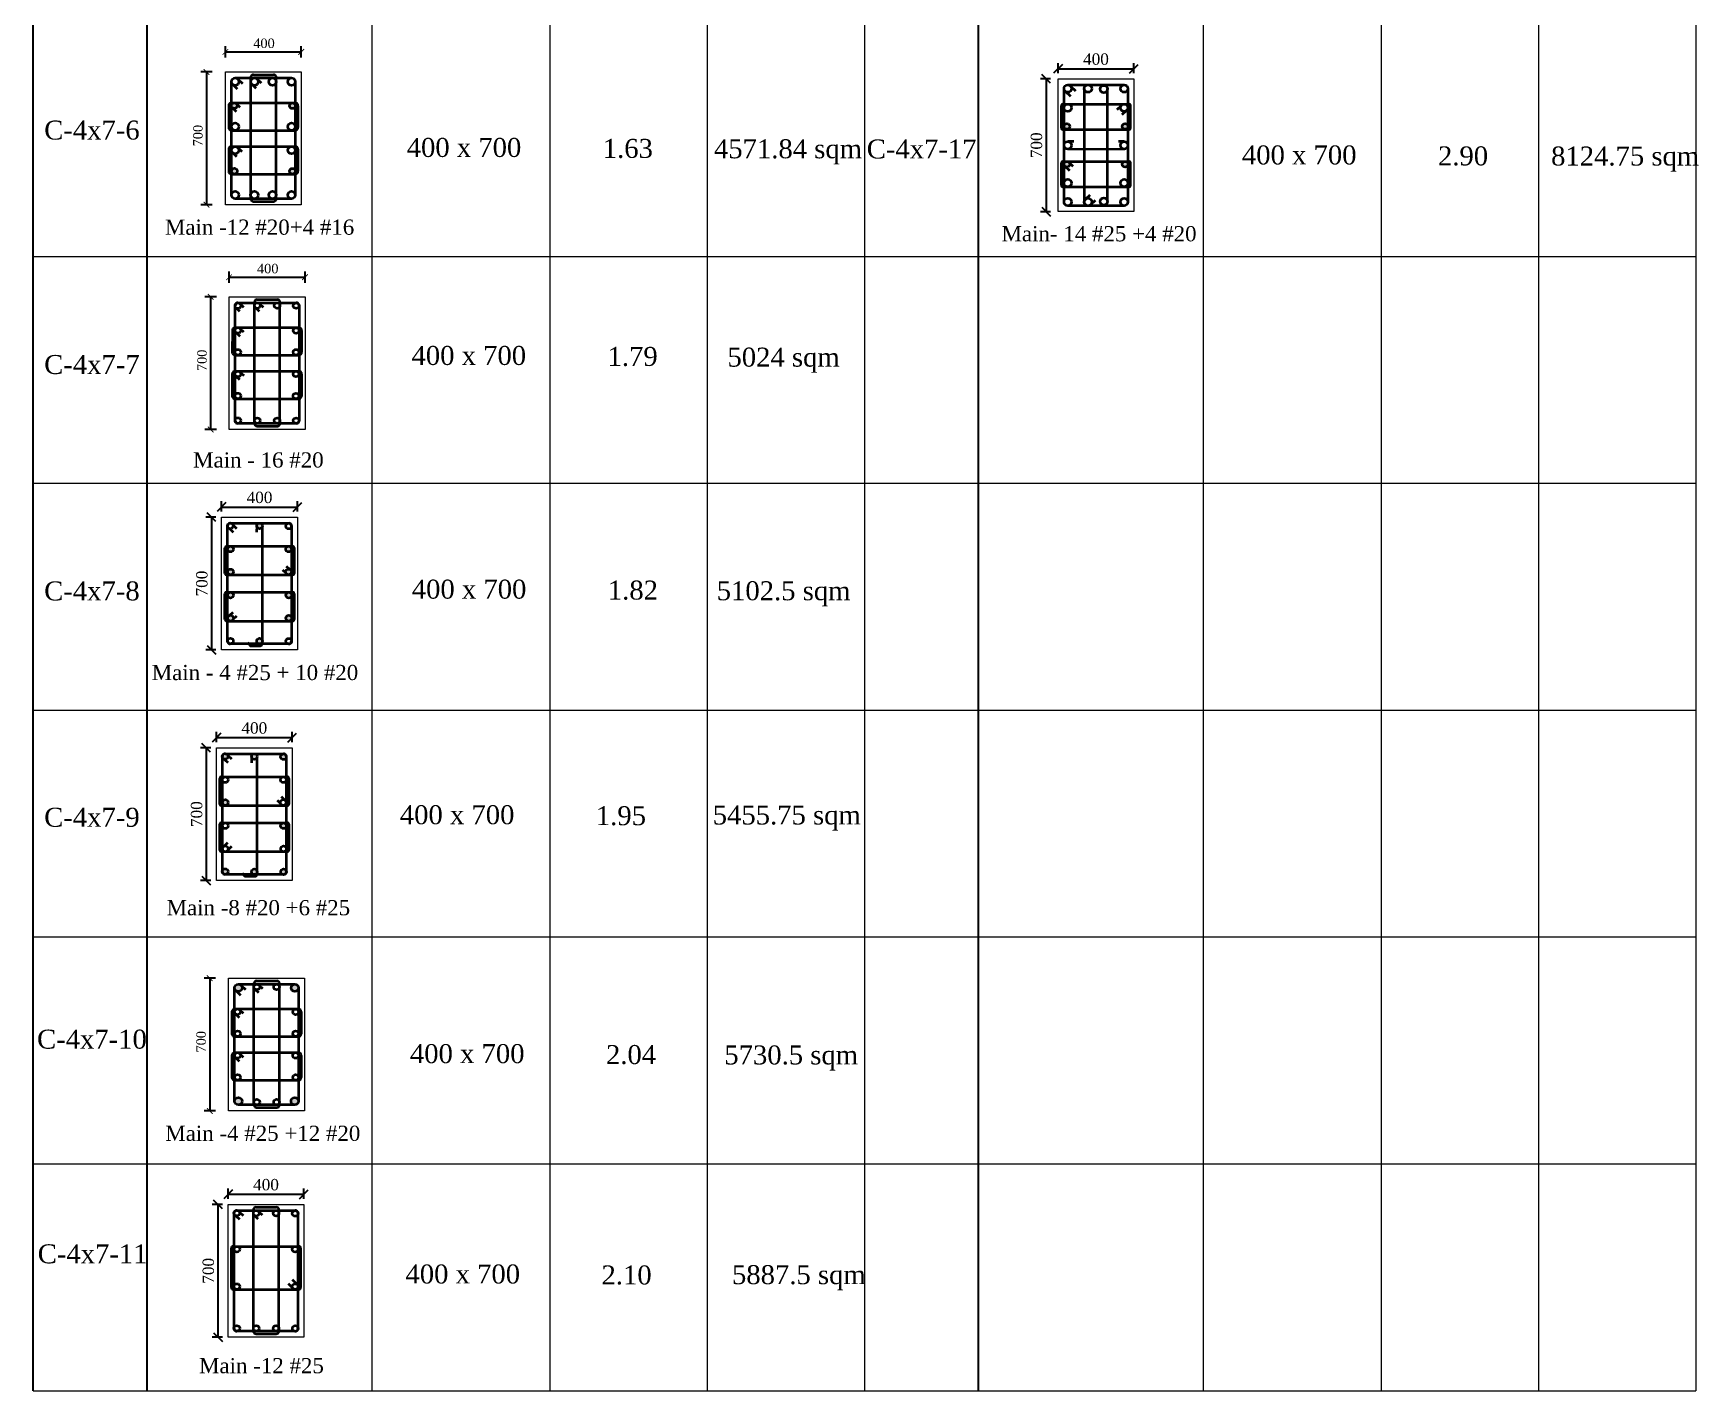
# Model space of a CAD drawing. Header units: millimetres. Extents: x -111267 to 10003021, y -40114 to 2142304.
# Drawn here: x 4396714 to 4440611, y 1999011 to 2034791 of the extents above; entities that cross this region are included whole.
import ezdxf

# ---------------------------------------------------------------- set-up
doc = ezdxf.new("R2010")
doc.units = ezdxf.units.MM
doc.header["$PDMODE"] = 2
doc.linetypes.add('DASHED2', pattern=[0.375, 0.25, -0.125])
doc.layers.add('5a.Hatch-TR-0', color=8, linetype='Continuous')
doc.layers.add('9.Title', color=7, linetype='Continuous')
for name, color, linetype, lineweight in [('object line', 23, 'Continuous', 13), ('reinmt', 241, 'Continuous', 40), ('S-Beam', 4, 'DASHED2', 15), ('S-Dim', 8, 'Continuous', 5)]:
    doc.layers.add(name, color=color, linetype=linetype, lineweight=lineweight)
doc.styles.add('DRIQsmall', font='times.ttf', dxfattribs={"height": 0.2})
doc.styles.add('Section_Scale_250', font='times.ttf', dxfattribs={"height": 250})
doc.styles.add('Times new roman', font='times.ttf', dxfattribs={"height": 300})
doc.dimstyles.new('Scale 20', dxfattribs={"dimscale": 0, "dimtxt": 250, "dimasz": 230, "dimexe": 150, "dimexo": 150, "dimgap": 100, "dimtad": 1, "dimtoh": 1, "dimdec": 0, "dimlfac": 0.2, "dimzin": 0, "dimdsep": 46, "dimtxsty": 'Times new roman', "dimblk": 'OBLIQUE', "dimcen": 0.09, "dimclrd": 256, "dimclrt": 3, "dimadec": 0, "dimazin": 0, "dimtfac": 1, "dimtdec": 0, "dimtofl": 0, "dimtmove": 0, "dimatfit": 3, "dimfxl": 150, "dimfxlon": 1, "dimtolj": 1, "dimtzin": 0, "dimarcsym": 0})
doc.dimstyles.new('Section_Scale 250', dxfattribs={"dimscale": 0, "dimtxt": 250, "dimasz": 150, "dimexe": 150, "dimexo": 150, "dimgap": 100, "dimtad": 1, "dimtoh": 1, "dimdec": 0, "dimlfac": 0.25, "dimzin": 0, "dimdsep": 46, "dimtxsty": 'Section_Scale_250', "dimblk": 'ARCHTICK', "dimcen": 0.09, "dimclrd": 256, "dimclrt": 3, "dimadec": 0, "dimazin": 0, "dimtfac": 1, "dimtdec": 0, "dimtofl": 0, "dimtmove": 0, "dimatfit": 3, "dimfxl": 150, "dimfxlon": 1, "dimtolj": 1, "dimtzin": 0, "dimarcsym": 0})

# ---------------------------------------------------------------- blocks, each defined once
blk = doc.blocks.new('_ArchTick')
at = {"color": 0, "linetype": 'ByBlock', "const_width": 0.15}
blk.add_lwpolyline([(-0.5, -0.5), (0.5, 0.5)], dxfattribs=at)
blk = doc.blocks.new('*D1035')
at = {"layer": 'Defpoints', "color": 0, "ltscale": 6, "transparency": 16777216}
for p in [(4402149, 2027847), (4401389, 2024347), (4402149, 2024347)]:
    blk.add_point(p, dxfattribs=at)
at = {"layer": 'S-Dim', "color": 0, "lineweight": -2, "ltscale": 6, "transparency": 16777216}
for p, q in [((4401539, 2027847), (4401239, 2027847)), ((4401539, 2024347), (4401239, 2024347))]:
    blk.add_line(p, q, dxfattribs=at)
at = {"layer": 'S-Dim', "lineweight": -2, "ltscale": 6, "transparency": 16777216}
blk.add_line((4401389, 2027847), (4401389, 2024347), dxfattribs=at)
at = {"layer": 'S-Dim', "lineweight": -2, "ltscale": 6, "transparency": 16777216, "xscale": 150, "yscale": 150, "zscale": 150}
for p, rotation in [((4401389, 2027847), 90), ((4401389, 2024347), 270)]:
    blk.add_blockref('_ArchTick', p, dxfattribs=dict(at, rotation=rotation))
at = {"layer": 'S-Dim', "color": 3, "ltscale": 6, "transparency": 16777216, "insert": (4401161, 2026170), "char_height": 250, "attachment_point": 5, "rotation": 90, "style": 'Section_Scale_250'}
blk.add_mtext('\\A1;700', dxfattribs=at)
blk = doc.blocks.new('*D1036')
at = {"layer": 'Defpoints', "color": 0, "ltscale": 6, "transparency": 16777216}
for p in [(4403876, 2028361), (4401876, 2027606), (4403876, 2027606)]:
    blk.add_point(p, dxfattribs=at)
at = {"layer": 'S-Dim', "color": 0, "lineweight": -2, "ltscale": 6, "transparency": 16777216}
for p, q in [((4401876, 2028211), (4401876, 2028511)), ((4403876, 2028211), (4403876, 2028511))]:
    blk.add_line(p, q, dxfattribs=at)
at = {"layer": 'S-Dim', "lineweight": -2, "ltscale": 6, "transparency": 16777216}
blk.add_line((4401876, 2028361), (4403876, 2028361), dxfattribs=at)
at = {"layer": 'S-Dim', "lineweight": -2, "ltscale": 6, "transparency": 16777216, "xscale": 150, "yscale": 150, "zscale": 150, "rotation": 180}
blk.add_blockref('_ArchTick', (4401876, 2028361), dxfattribs=at)
at = {"layer": 'S-Dim', "lineweight": -2, "ltscale": 6, "transparency": 16777216, "xscale": 150, "yscale": 150, "zscale": 150}
blk.add_blockref('_ArchTick', (4403876, 2028361), dxfattribs=at)
at = {"layer": 'S-Dim', "color": 3, "ltscale": 6, "transparency": 16777216, "insert": (4402893, 2028588), "char_height": 250, "attachment_point": 5, "style": 'Section_Scale_250'}
blk.add_mtext('\\A1;{\\fTimes New Roman Baltic|b0|i0|c0|p18;400}', dxfattribs=at)
blk = doc.blocks.new('_Oblique')
at = {"color": 0, "linetype": 'ByBlock', "lineweight": -2}
blk.add_line((-0.5, -0.5), (0.5, 0.5), dxfattribs=at)
blk = doc.blocks.new('*D1033')
at = {"layer": 'Defpoints', "color": 0, "ltscale": 6, "transparency": 16777216}
for p in [(4401677, 2022037), (4401411, 2018537), (4401677, 2018537)]:
    blk.add_point(p, dxfattribs=at)
at = {"layer": 'S-Dim', "color": 0, "lineweight": -2, "ltscale": 6, "transparency": 16777216}
for p, q in [((4401527, 2022037), (4401261, 2022037)), ((4401527, 2018537), (4401261, 2018537))]:
    blk.add_line(p, q, dxfattribs=at)
at = {"layer": 'S-Dim', "lineweight": -2, "ltscale": 6, "transparency": 16777216}
blk.add_line((4401411, 2022037), (4401411, 2018537), dxfattribs=at)
at = {"layer": 'S-Dim', "lineweight": -2, "ltscale": 6, "transparency": 16777216, "xscale": 230, "yscale": 230, "zscale": 230}
for p, rotation in [((4401411, 2022037), 90), ((4401411, 2018537), 270)]:
    blk.add_blockref('_Oblique', p, dxfattribs=dict(at, rotation=rotation))
at = {"layer": 'S-Dim', "color": 3, "ltscale": 6, "transparency": 16777216, "insert": (4401158, 2020287), "char_height": 300, "attachment_point": 5, "rotation": 90, "style": 'Times new roman'}
blk.add_mtext('\\A1;700', dxfattribs=at)
blk = doc.blocks.new('*D1034')
at = {"layer": 'Defpoints', "color": 0, "ltscale": 6, "transparency": 16777216}
for p in [(4401677, 2022037), (4403677, 2022304), (4403677, 2022037)]:
    blk.add_point(p, dxfattribs=at)
at = {"layer": 'S-Dim', "color": 0, "lineweight": -2, "ltscale": 6, "transparency": 16777216}
for p, q in [((4401677, 2022187), (4401677, 2022454)), ((4403677, 2022187), (4403677, 2022454))]:
    blk.add_line(p, q, dxfattribs=at)
at = {"layer": 'S-Dim', "lineweight": -2, "ltscale": 6, "transparency": 16777216}
blk.add_line((4401677, 2022304), (4403677, 2022304), dxfattribs=at)
at = {"layer": 'S-Dim', "lineweight": -2, "ltscale": 6, "transparency": 16777216, "xscale": 230, "yscale": 230, "zscale": 230, "rotation": 180}
blk.add_blockref('_Oblique', (4401677, 2022304), dxfattribs=at)
at = {"layer": 'S-Dim', "lineweight": -2, "ltscale": 6, "transparency": 16777216, "xscale": 230, "yscale": 230, "zscale": 230}
blk.add_blockref('_Oblique', (4403677, 2022304), dxfattribs=at)
at = {"layer": 'S-Dim', "color": 3, "ltscale": 6, "transparency": 16777216, "insert": (4402677, 2022556), "char_height": 300, "attachment_point": 5, "style": 'Times new roman'}
blk.add_mtext('\\A1;400', dxfattribs=at)
blk = doc.blocks.new('*D1045')
at = {"layer": 'Defpoints', "color": 0, "ltscale": 6, "transparency": 16777216}
for p in [(4402051, 2033771), (4401280, 2030271), (4402051, 2030271)]:
    blk.add_point(p, dxfattribs=at)
at = {"layer": 'S-Dim', "color": 0, "lineweight": -2, "ltscale": 6, "transparency": 16777216}
for p, q in [((4401430, 2033771), (4401130, 2033771)), ((4401430, 2030271), (4401130, 2030271))]:
    blk.add_line(p, q, dxfattribs=at)
at = {"layer": 'S-Dim', "lineweight": -2, "ltscale": 6, "transparency": 16777216}
blk.add_line((4401280, 2033771), (4401280, 2030271), dxfattribs=at)
at = {"layer": 'S-Dim', "lineweight": -2, "ltscale": 6, "transparency": 16777216, "xscale": 150, "yscale": 150, "zscale": 150}
for p, rotation in [((4401280, 2033771), 90), ((4401280, 2030271), 270)]:
    blk.add_blockref('_ArchTick', p, dxfattribs=dict(at, rotation=rotation))
at = {"layer": 'S-Dim', "color": 3, "ltscale": 6, "transparency": 16777216, "insert": (4401053, 2032094), "char_height": 250, "attachment_point": 5, "rotation": 90, "style": 'Section_Scale_250'}
blk.add_mtext('\\A1;700', dxfattribs=at)
blk = doc.blocks.new('*D1046')
at = {"layer": 'Defpoints', "color": 0, "ltscale": 6, "transparency": 16777216}
for p in [(4403778, 2034299), (4401778, 2033552), (4403778, 2033552)]:
    blk.add_point(p, dxfattribs=at)
at = {"layer": 'S-Dim', "color": 0, "lineweight": -2, "ltscale": 6, "transparency": 16777216}
for p, q in [((4401778, 2034149), (4401778, 2034449)), ((4403778, 2034149), (4403778, 2034449))]:
    blk.add_line(p, q, dxfattribs=at)
at = {"layer": 'S-Dim', "lineweight": -2, "ltscale": 6, "transparency": 16777216}
blk.add_line((4401778, 2034299), (4403778, 2034299), dxfattribs=at)
at = {"layer": 'S-Dim', "lineweight": -2, "ltscale": 6, "transparency": 16777216, "xscale": 150, "yscale": 150, "zscale": 150, "rotation": 180}
blk.add_blockref('_ArchTick', (4401778, 2034299), dxfattribs=at)
at = {"layer": 'S-Dim', "lineweight": -2, "ltscale": 6, "transparency": 16777216, "xscale": 150, "yscale": 150, "zscale": 150}
blk.add_blockref('_ArchTick', (4403778, 2034299), dxfattribs=at)
at = {"layer": 'S-Dim', "color": 3, "ltscale": 6, "transparency": 16777216, "insert": (4402795, 2034526), "char_height": 250, "attachment_point": 5, "style": 'Section_Scale_250'}
blk.add_mtext('\\A1;{\\fTimes New Roman Baltic|b0|i0|c0|p18;400}', dxfattribs=at)
blk = doc.blocks.new('*D1049')
at = {"layer": 'Defpoints', "color": 0, "ltscale": 6, "transparency": 16777216}
for p in [(4401540, 2015959), (4401273, 2012459), (4401540, 2012459)]:
    blk.add_point(p, dxfattribs=at)
at = {"layer": 'S-Dim', "color": 0, "lineweight": -2, "ltscale": 6, "transparency": 16777216}
for p, q in [((4401390, 2015959), (4401123, 2015959)), ((4401390, 2012459), (4401123, 2012459))]:
    blk.add_line(p, q, dxfattribs=at)
at = {"layer": 'S-Dim', "lineweight": -2, "ltscale": 6, "transparency": 16777216}
blk.add_line((4401273, 2015959), (4401273, 2012459), dxfattribs=at)
at = {"layer": 'S-Dim', "lineweight": -2, "ltscale": 6, "transparency": 16777216, "xscale": 230, "yscale": 230, "zscale": 230}
for p, rotation in [((4401273, 2015959), 90), ((4401273, 2012459), 270)]:
    blk.add_blockref('_Oblique', p, dxfattribs=dict(at, rotation=rotation))
at = {"layer": 'S-Dim', "color": 3, "ltscale": 6, "transparency": 16777216, "insert": (4401020, 2014209), "char_height": 300, "attachment_point": 5, "rotation": 90, "style": 'Times new roman'}
blk.add_mtext('\\A1;700', dxfattribs=at)
blk = doc.blocks.new('*D1050')
at = {"layer": 'Defpoints', "color": 0, "ltscale": 6, "transparency": 16777216}
for p in [(4403540, 2016225), (4401540, 2015959), (4403540, 2015959)]:
    blk.add_point(p, dxfattribs=at)
at = {"layer": 'S-Dim', "color": 0, "lineweight": -2, "ltscale": 6, "transparency": 16777216}
for p, q in [((4401540, 2016109), (4401540, 2016375)), ((4403540, 2016109), (4403540, 2016375))]:
    blk.add_line(p, q, dxfattribs=at)
at = {"layer": 'S-Dim', "lineweight": -2, "ltscale": 6, "transparency": 16777216}
blk.add_line((4401540, 2016225), (4403540, 2016225), dxfattribs=at)
at = {"layer": 'S-Dim', "lineweight": -2, "ltscale": 6, "transparency": 16777216, "xscale": 230, "yscale": 230, "zscale": 230, "rotation": 180}
blk.add_blockref('_Oblique', (4401540, 2016225), dxfattribs=at)
at = {"layer": 'S-Dim', "lineweight": -2, "ltscale": 6, "transparency": 16777216, "xscale": 230, "yscale": 230, "zscale": 230}
blk.add_blockref('_Oblique', (4403540, 2016225), dxfattribs=at)
at = {"layer": 'S-Dim', "color": 3, "ltscale": 6, "transparency": 16777216, "insert": (4402540, 2016478), "char_height": 300, "attachment_point": 5, "style": 'Times new roman'}
blk.add_mtext('\\A1;400', dxfattribs=at)
blk = doc.blocks.new('*D1051')
at = {"layer": 'Defpoints', "color": 0, "ltscale": 6, "transparency": 16777216}
for p in [(4402136, 2009885), (4401365, 2006385), (4402136, 2006385)]:
    blk.add_point(p, dxfattribs=at)
at = {"layer": 'S-Dim', "color": 0, "lineweight": -2, "ltscale": 6, "transparency": 16777216}
for p, q in [((4401515, 2009885), (4401215, 2009885)), ((4401515, 2006385), (4401215, 2006385))]:
    blk.add_line(p, q, dxfattribs=at)
at = {"layer": 'S-Dim', "lineweight": -2, "ltscale": 6, "transparency": 16777216}
blk.add_line((4401365, 2009885), (4401365, 2006385), dxfattribs=at)
at = {"layer": 'S-Dim', "lineweight": -2, "ltscale": 6, "transparency": 16777216, "xscale": 150, "yscale": 150, "zscale": 150}
for p, rotation in [((4401365, 2009885), 90), ((4401365, 2006385), 270)]:
    blk.add_blockref('_ArchTick', p, dxfattribs=dict(at, rotation=rotation))
at = {"layer": 'S-Dim', "color": 3, "ltscale": 6, "transparency": 16777216, "insert": (4401138, 2008208), "char_height": 250, "attachment_point": 5, "rotation": 90, "style": 'Section_Scale_250'}
blk.add_mtext('\\A1;700', dxfattribs=at)
blk = doc.blocks.new('*D1052')
at = {"layer": 'Defpoints', "color": 0, "ltscale": 6, "transparency": 16777216}
for p in [(4401848, 2003921), (4401582, 2000421), (4401848, 2000421)]:
    blk.add_point(p, dxfattribs=at)
at = {"layer": 'S-Dim', "color": 0, "lineweight": -2, "ltscale": 6, "transparency": 16777216}
for p, q in [((4401698, 2003921), (4401432, 2003921)), ((4401698, 2000421), (4401432, 2000421))]:
    blk.add_line(p, q, dxfattribs=at)
at = {"layer": 'S-Dim', "lineweight": -2, "ltscale": 6, "transparency": 16777216}
blk.add_line((4401582, 2003921), (4401582, 2000421), dxfattribs=at)
at = {"layer": 'S-Dim', "lineweight": -2, "ltscale": 6, "transparency": 16777216, "xscale": 230, "yscale": 230, "zscale": 230}
for p, rotation in [((4401582, 2003921), 90), ((4401582, 2000421), 270)]:
    blk.add_blockref('_Oblique', p, dxfattribs=dict(at, rotation=rotation))
at = {"layer": 'S-Dim', "color": 3, "ltscale": 6, "transparency": 16777216, "insert": (4401329, 2002171), "char_height": 300, "attachment_point": 5, "rotation": 90, "style": 'Times new roman'}
blk.add_mtext('\\A1;700', dxfattribs=at)
blk = doc.blocks.new('*D1053')
at = {"layer": 'Defpoints', "color": 0, "ltscale": 6, "transparency": 16777216}
for p in [(4401848, 2003921), (4403848, 2004187), (4403848, 2003921)]:
    blk.add_point(p, dxfattribs=at)
at = {"layer": 'S-Dim', "color": 0, "lineweight": -2, "ltscale": 6, "transparency": 16777216}
for p, q in [((4401848, 2004071), (4401848, 2004337)), ((4403848, 2004071), (4403848, 2004337))]:
    blk.add_line(p, q, dxfattribs=at)
at = {"layer": 'S-Dim', "lineweight": -2, "ltscale": 6, "transparency": 16777216}
blk.add_line((4401848, 2004187), (4403848, 2004187), dxfattribs=at)
at = {"layer": 'S-Dim', "lineweight": -2, "ltscale": 6, "transparency": 16777216, "xscale": 230, "yscale": 230, "zscale": 230, "rotation": 180}
blk.add_blockref('_Oblique', (4401848, 2004187), dxfattribs=at)
at = {"layer": 'S-Dim', "lineweight": -2, "ltscale": 6, "transparency": 16777216, "xscale": 230, "yscale": 230, "zscale": 230}
blk.add_blockref('_Oblique', (4403848, 2004187), dxfattribs=at)
at = {"layer": 'S-Dim', "color": 3, "ltscale": 6, "transparency": 16777216, "insert": (4402848, 2004440), "char_height": 300, "attachment_point": 5, "style": 'Times new roman'}
blk.add_mtext('\\A1;400', dxfattribs=at)
blk = doc.blocks.new('*D1060')
at = {"layer": 'Defpoints', "color": 0, "ltscale": 6, "transparency": 16777216}
for p in [(4423677, 2033589), (4423410, 2030089), (4423677, 2030089)]:
    blk.add_point(p, dxfattribs=at)
at = {"layer": 'S-Dim', "color": 0, "lineweight": -2, "ltscale": 6, "transparency": 16777216}
for p, q in [((4423527, 2033589), (4423260, 2033589)), ((4423527, 2030089), (4423260, 2030089))]:
    blk.add_line(p, q, dxfattribs=at)
at = {"layer": 'S-Dim', "lineweight": -2, "ltscale": 6, "transparency": 16777216}
blk.add_line((4423410, 2033589), (4423410, 2030089), dxfattribs=at)
at = {"layer": 'S-Dim', "lineweight": -2, "ltscale": 6, "transparency": 16777216, "xscale": 230, "yscale": 230, "zscale": 230}
for p, rotation in [((4423410, 2033589), 90), ((4423410, 2030089), 270)]:
    blk.add_blockref('_Oblique', p, dxfattribs=dict(at, rotation=rotation))
at = {"layer": 'S-Dim', "color": 3, "ltscale": 6, "transparency": 16777216, "insert": (4423157, 2031839), "char_height": 300, "attachment_point": 5, "rotation": 90, "style": 'Times new roman'}
blk.add_mtext('\\A1;700', dxfattribs=at)
blk = doc.blocks.new('*D1061')
at = {"layer": 'Defpoints', "color": 0, "ltscale": 6, "transparency": 16777216}
for p in [(4425724, 2033856), (4423724, 2033589), (4425724, 2033589)]:
    blk.add_point(p, dxfattribs=at)
at = {"layer": 'S-Dim', "color": 0, "lineweight": -2, "ltscale": 6, "transparency": 16777216}
for p, q in [((4423724, 2033739), (4423724, 2034006)), ((4425724, 2033739), (4425724, 2034006))]:
    blk.add_line(p, q, dxfattribs=at)
at = {"layer": 'S-Dim', "lineweight": -2, "ltscale": 6, "transparency": 16777216}
blk.add_line((4423724, 2033856), (4425724, 2033856), dxfattribs=at)
at = {"layer": 'S-Dim', "lineweight": -2, "ltscale": 6, "transparency": 16777216, "xscale": 230, "yscale": 230, "zscale": 230, "rotation": 180}
blk.add_blockref('_Oblique', (4423724, 2033856), dxfattribs=at)
at = {"layer": 'S-Dim', "lineweight": -2, "ltscale": 6, "transparency": 16777216, "xscale": 230, "yscale": 230, "zscale": 230}
blk.add_blockref('_Oblique', (4425724, 2033856), dxfattribs=at)
at = {"layer": 'S-Dim', "color": 3, "ltscale": 6, "transparency": 16777216, "insert": (4424724, 2034109), "char_height": 300, "attachment_point": 5, "style": 'Times new roman'}
blk.add_mtext('\\A1;400', dxfattribs=at)

msp = doc.modelspace()

# ---------------------------------------------------------------- hatches: boundary and pattern name
at = {"layer": '5a.Hatch-TR-0', "linetype": 'Continuous'}
h = msp.add_hatch(color=8, dxfattribs=at)
h.dxf.hatch_style = 1
h.paths.add_polyline_path([(4402087.5, 2032882.9, 1), (4401936.5, 2032882.9, 0.169252), (4401952.8, 2032835.9), (4401966.1, 2032822.9, 0.6213304)])
h.paths.add_polyline_path([(4403619.6, 2032876.6), (4403619.6, 2032883.2, 0.9785436), (4403468.6, 2032879.9, 0.9783812)])
h.paths.add_polyline_path([(4403619.3, 2031161.7, 0.9503906), (4403468.6, 2031154.1, 0.9502327), (4403619.3, 2031146.4)])
h.paths.add_polyline_path([(4401938.4, 2031156.7, 1), (4402089.5, 2031156.7, 1)])
at = {"layer": '5a.Hatch-TR-0', "linetype": 'Continuous', "transparency": 33554597}
h = msp.add_hatch(color=8, dxfattribs=at)
h.dxf.hatch_style = 1
h.paths.add_polyline_path([(4424033.2, 2032335.6, 1), (4423882.1, 2032335.6, 1)])
h.paths.add_polyline_path([(4425414.9, 2032335.6, 1), (4425566, 2032335.6, 1)])
h.paths.add_polyline_path([(4425566, 2031338.9, 1), (4425414.9, 2031338.9, 1)])
h.paths.add_polyline_path([(4423882.1, 2031338.9, 0.179493), (4423900.4, 2031289.7), (4423909.9, 2031280.4, 0.6319906), (4424033.2, 2031338.9, 1)])
at = {"layer": '5a.Hatch-TR-0', "linetype": 'Continuous'}
h = msp.add_hatch(color=8, dxfattribs=at)
h.dxf.hatch_style = 1
edge = h.paths.add_edge_path()
edge.add_arc((4402677.5, 2018769.9), 75.5, 0, 360)
edge = h.paths.add_edge_path()
edge.add_arc((4401913.4, 2019373.5), 75.5, 0, 360)
edge = h.paths.add_edge_path()
edge.add_arc((4403447.5, 2019373.5), 75.5, 0, 360)
edge = h.paths.add_edge_path()
edge.add_arc((4403447, 2019980.4), 75.5, 0, 360)
edge = h.paths.add_edge_path()
edge.add_arc((4401912.9, 2019980.4), 75.5, 0, 360)
edge = h.paths.add_edge_path()
edge.add_arc((4401913.4, 2020594.7), 75.5, 0, 360)
edge = h.paths.add_edge_path()
edge.add_arc((4403441, 2020594.7), 75.5, 0, 360)
edge = h.paths.add_edge_path()
edge.add_arc((4403442.6, 2021194.2), 75.5, 0, 360)
edge = h.paths.add_edge_path()
edge.add_arc((4401912.3, 2021194.2), 75.5, 0, 360)
edge = h.paths.add_edge_path()
edge.add_arc((4402677.5, 2021804.5), 75.5, 0, 360)
at = {"layer": 'S-Dim', "linetype": 'Continuous', "lineweight": 35}
h = msp.add_hatch(dxfattribs=at)
h.set_pattern_fill('ANGLE', color=256, scale=0.9)
h.set_pattern_definition([(0, (-3403.3203, -66259.451), (0, 6.2865), [4.572, -1.7145]), (90, (-3403.3203, -66259.451), (-6.2865, 4e-16), [4.572, -1.7145])])
h.paths.add_polyline_path([(4403381.9, 2012687.9, 0.7884691), (4403235, 2012687.9, 0.3195099), (4403285.8, 2012616.5), (4403310.5, 2012616.5, 0.4142136)])
h.paths.add_polyline_path([(4402615, 2012699.7, 0.9453951), (4402464.4, 2012691.2, 0.3712872), (4402528.8, 2012616.5), (4402551.2, 2012616.5, 0.3398161), (4402615, 2012682.8)])
h.paths.add_polyline_path([(4401698, 2012712.2), (4401698, 2012687.9, 0.1266815), (4401706.9, 2012653.4, 0.7552249), (4401846.7, 2012693.2, 0.8802233)])
h.paths.add_polyline_path([(4401794.1, 2015800.5), (4401769.4, 2015800.5, 0.4142136), (4401698, 2015729.1), (4401698, 2015704.4, 0.8456399), (4401844.9, 2015729.1, 0.3195099)])
h.paths.add_polyline_path([(4402615.5, 2015725.8, 0.3698179), (4402551.5, 2015800.5), (4402528.4, 2015800.5, 0.3549469), (4402464.5, 2015729.8), (4402464.5, 2015722.2, 0.9764432)])
h.paths.add_polyline_path([(4403380.1, 2015745, 0.8589039), (4403232.5, 2015722.5, 0.9004852), (4403381.9, 2015706.8), (4403381.9, 2015729.1, 0.0562301)])
h.paths.add_polyline_path([(4401700.4, 2014516.1, 1), (4401851.5, 2014516.1, 1)])
h.paths.add_polyline_path([(4403381.9, 2013923.4, 0.8644581), (4403234, 2013901.7, 0.8644581), (4403381.9, 2013880.1)])
h = msp.add_hatch(dxfattribs=at)
h.set_pattern_fill('ANGLE', color=256, scale=0.9)
h.set_pattern_definition([(0, (301455.9434, 1210613.784), (0, 6.2865), [4.572, -1.7145]), (90, (301455.9434, 1210613.784), (-6.2865, 4e-16), [4.572, -1.7145])])
h.paths.add_polyline_path([(4403704.1, 2006641.8, 1), (4403507.7, 2006641.8, 1)])
h.paths.add_polyline_path([(4402217.1, 2006642.8, 1), (4402020.7, 2006642.8, 1)])
h.paths.add_polyline_path([(4402217.1, 2009628.8, 1), (4402020.7, 2009628.8, 1)])
h.paths.add_polyline_path([(4403704.6, 2009628.8, 1), (4403508.2, 2009628.8, 1)])

# ---------------------------------------------------------------- linework, layer by layer
at = {"layer": '9.Title'}
for p, q in [((4396714.3, 1999011, -198769.9), (4396714.3, 2067045.3, -198769.9)), ((4399714.3, 1999011, -198769.9), (4399714.3, 2066045.3, -198769.9)), ((4421625.6, 1999011, -198769.9), (4421625.6, 2066045.3, -198769.9))]:
    msp.add_line(p, q, dxfattribs=at)
at = {"layer": 'object line'}
for points in [[(4401777.8, 2033771.1), (4403777.8, 2033771.1), (4403777.8, 2030271.1), (4401777.8, 2030271.1)], [(4423724, 2033589.3), (4425724, 2033589.3), (4425724, 2030089.3), (4423724, 2030089.3)], [(4401875.9, 2027846.9), (4403875.9, 2027846.9), (4403875.9, 2024346.9), (4401875.9, 2024346.9)], [(4401677.5, 2022037.2), (4403677.5, 2022037.2), (4403677.5, 2018537.2), (4401677.5, 2018537.2)], [(4401540, 2015958.5), (4403540, 2015958.5), (4403540, 2012458.5), (4401540, 2012458.5)]]:
    msp.add_lwpolyline(points, close=True, dxfattribs=at)
at = {"layer": 'object line', "elevation": 193424.3}
for points in [[(4401862.6, 2009885.1), (4403862.6, 2009885.1), (4403862.6, 2006385.1), (4401862.6, 2006385.1)], [(4401848.2, 2003920.8), (4403848.2, 2003920.8), (4403848.2, 2000420.8), (4401848.2, 2000420.8)]]:
    msp.add_lwpolyline(points, close=True, dxfattribs=at)
at = {"layer": 'reinmt', "linetype": 'Continuous', "lineweight": 35}
for p, q in [((4401935.8, 2030528.7), (4401935.8, 2033514.8)), ((4401972.9, 2033438), (4402087.5, 2033325.8)), ((4402034, 2033613), (4403521.5, 2033613)), ((4402109.2, 2033577.7), (4402224, 2033469.7)), ((4402445.4, 2030430.8), (4402445.4, 2033627.8)), ((4402479.5, 2033440.4), (4402581.9, 2033342.9)), ((4402515.4, 2033697.8), (4403048.3, 2033697.8)), ((4402615.8, 2033581.3), (4402720.8, 2033481.3)), ((4403118.3, 2030430.8), (4403118.3, 2033627.8)), ((4403619.7, 2033514.8), (4403619.2, 2030527.8)), ((4423882.1, 2030345.6), (4423882.1, 2033336.5)), ((4423980.3, 2033431.3), (4425467.8, 2033431.3)), ((4424056.9, 2033394.5), (4424185.6, 2033270.3)), ((4424417.4, 2033333.9), (4424417.4, 2030322)), ((4425030.7, 2030358.1), (4425030.7, 2033320.5)), ((4425566, 2033333), (4425566, 2030345.6)), ((4401865, 2032882.9), (4401865, 2032307.5)), ((4401940.6, 2032958.4), (4403615, 2032958.4)), ((4402071.5, 2032929.3), (4402160.7, 2032845.6)), ((4403690.5, 2032882.9), (4403690.5, 2032307.5)), ((4423809.8, 2032886.3), (4423809.7, 2032296.6)), ((4423849.7, 2032926.3), (4425595.2, 2032926.3)), ((4423908, 2033266.6), (4424051.1, 2033129.4)), ((4425284.2, 2032785.3), (4425394, 2032890.9)), ((4425635.2, 2032296.6), (4425635.2, 2032886.3)), ((4401952.8, 2032835.9), (4402059.8, 2032730.8)), ((4425417.8, 2032647.3), (4425531.5, 2032753.4)), ((4401940.6, 2032231.9), (4403615, 2032231.9)), ((4423849.7, 2032256.6), (4425595.2, 2032256.6)), ((4401864.7, 2031734.3), (4401864.7, 2031154.1)), ((4401940.2, 2031809.8), (4403614.6, 2031809.8)), ((4401970, 2031637.2), (4402072.4, 2031539.7)), ((4402106.3, 2031778.1), (4402211.3, 2031678.1)), ((4403690.2, 2031734.3), (4403690.2, 2031154.1)), ((4424140.2, 2031937.8), (4423980.3, 2031937.9)), ((4423980.3, 2031741.3), (4425467.8, 2031741.1)), ((4425464.9, 2031937.9), (4425313.7, 2031937.9)), ((4423809.7, 2031375.3), (4423809.4, 2030785.3)), ((4423849.7, 2031415.3), (4425595.2, 2031415.3)), ((4424031.6, 2031161.9), (4423900.4, 2031289.7)), ((4424122.6, 2031282.9), (4424014.9, 2031388.2)), ((4425634.9, 2030785.3), (4425635.2, 2031375.3)), ((4401940.2, 2031078.5), (4403614.6, 2031078.5)), ((4423849.4, 2030745.3), (4425594.9, 2030745.3)), ((4403521, 2030429.6), (4402034, 2030430.5)), ((4402515.4, 2030360.8), (4403048.3, 2030360.8)), ((4425467.6, 2030247.4), (4423982.7, 2030247.3)), ((4424449, 2030416.9), (4424574.7, 2030532.7)), ((4424581.7, 2030272), (4424710.4, 2030396.3)), ((4402034, 2024576.3), (4402034, 2027617.5)), ((4402105.4, 2027688.8), (4403646.5, 2027688.8)), ((4402166.1, 2027657.9), (4402254.4, 2027574.9)), ((4402543.5, 2024506.7), (4402543.5, 2027703.6)), ((4402613.5, 2027773.6), (4403146.5, 2027773.6)), ((4402683, 2027655.1), (4402771.3, 2027572)), ((4403216.5, 2024506.7), (4403216.5, 2027703.6)), ((4403717.9, 2027617.5), (4403717.9, 2024576.3)), ((4402061.3, 2027550.5), (4402149.5, 2027464.2)), ((4402575.4, 2027551.6), (4402663.6, 2027465.4)), ((4401961.1, 2026958.7), (4401959.8, 2026383.3)), ((4402036.6, 2027034.2), (4403711, 2027034.2)), ((4402048.9, 2026911.7), (4402155.9, 2026806.6)), ((4402167.6, 2027005.2), (4402256.7, 2026921.4)), ((4403786.6, 2026958.7), (4403785.2, 2026383.3)), ((4402035.3, 2026307.7), (4403709.7, 2026307.7)), ((4402035.3, 2025885.6), (4403709.7, 2025885.6)), ((4402151.6, 2025871.5), (4402259.6, 2025768.6)), ((4401959.7, 2025810.1), (4401958.1, 2025229.9)), ((4402064.1, 2025748.3), (4402153.1, 2025661.3)), ((4403785.2, 2025810.1), (4403783.6, 2025229.9)), ((4402033.6, 2025154.3), (4403708, 2025154.3)), ((4403646.5, 2024504.9), (4402105.4, 2024504.9)), ((4402613.5, 2024436.7), (4403146.5, 2024436.7)), ((4401906.9, 2021879.1), (4403448, 2021879.1)), ((4401835.5, 2018766.5), (4401835.5, 2021807.7)), ((4401894.1, 2021731.4), (4401982.2, 2021645.1)), ((4401985.4, 2021824.6), (4402073.7, 2021741.6)), ((4402602, 2021808.4), (4402601.6, 2021637.1)), ((4403519.4, 2021807.7), (4403519.4, 2018766.5)), ((4401764.7, 2020553.3), (4401764.7, 2021229.5)), ((4401804.7, 2021269.5), (4403550.2, 2021269.5)), ((4403590.2, 2021229.5), (4403590.2, 2020553.3)), ((4403282.9, 2020651.3), (4403371, 2020565)), ((4403382.6, 2020747.9), (4403471, 2020664.9)), ((4401804.7, 2020513.3), (4403550.2, 2020513.3)), ((4401764.7, 2019338.1), (4401764.7, 2020019)), ((4401804.7, 2020059), (4403550.2, 2020059)), ((4403590.2, 2020019), (4403590.2, 2019338.1)), ((4401804.7, 2019298.1), (4403550.2, 2019298.1)), ((4401973.6, 2019527), (4401885.2, 2019444.1)), ((4402073.2, 2019430.3), (4401985, 2019344.1)), ((4403448, 2018695.2), (4401906.9, 2018695.2)), ((4401698, 2012687.9), (4401698, 2015729.1)), ((4401769.4, 2015800.5), (4403310.5, 2015800.5)), ((4401847.9, 2015746), (4401936.2, 2015663)), ((4402464.5, 2015729.8), (4402464.1, 2015558.5)), ((4403381.9, 2015729.1), (4403381.9, 2012687.9)), ((4401756.6, 2015652.8), (4401844.7, 2015566.5)), ((4401627.2, 2014474.7), (4401627.2, 2015150.9)), ((4401667.2, 2015190.9), (4403412.7, 2015190.9)), ((4403452.7, 2015150.9), (4403452.7, 2014474.7)), ((4401667.2, 2014434.7), (4403412.7, 2014434.7)), ((4403145.4, 2014572.6), (4403233.5, 2014486.4)), ((4403245.1, 2014669.3), (4403333.5, 2014586.2)), ((4401667.2, 2013980.4), (4403412.7, 2013980.4)), ((4401627.2, 2013259.5), (4401627.2, 2013940.4)), ((4403452.7, 2013940.4), (4403452.7, 2013259.5)), ((4401667.2, 2013219.5), (4403412.7, 2013219.5)), ((4401836.1, 2013448.4), (4401747.7, 2013365.4)), ((4401935.7, 2013351.7), (4401847.5, 2013265.5)), ((4403310.5, 2012616.5), (4401769.4, 2012616.5)), ((4402020.7, 2006642.8, 193424.3), (4402020.7, 2009628.8, 193424.3)), ((4402118.9, 2009727, 193424.3), (4403606.4, 2009727, 193424.3)), ((4402194, 2009691.7, 193424.3), (4402308.8, 2009583.7, 193424.3)), ((4402530.2, 2006544.8, 193424.3), (4402530.2, 2009741.8, 193424.3)), ((4402562.1, 2009589.8, 193424.3), (4402650.3, 2009503.6, 193424.3)), ((4402600.2, 2009811.8, 193424.3), (4403133.1, 2009811.8, 193424.3)), ((4402669.7, 2009693.3, 193424.3), (4402758, 2009610.2, 193424.3)), ((4403203.1, 2006544.8, 193424.3), (4403203.1, 2009741.8, 193424.3)), ((4403704.6, 2009628.8, 193424.3), (4403704.1, 2006641.8, 193424.3)), ((4402057.8, 2009552, 193424.3), (4402172.3, 2009439.8, 193424.3)), ((4401949.9, 2008996.9, 193424.3), (4401949.9, 2008421.5, 193424.3)), ((4402025.4, 2009072.4, 193424.3), (4403699.8, 2009072.4, 193424.3)), ((4402037.7, 2008949.9, 193424.3), (4402144.7, 2008844.8, 193424.3)), ((4402156.4, 2009043.4, 193424.3), (4402245.5, 2008959.6, 193424.3)), ((4403775.3, 2008996.9, 193424.3), (4403775.3, 2008421.5, 193424.3)), ((4402025.4, 2008345.9, 193424.3), (4403699.8, 2008345.9, 193424.3)), ((4401949.5, 2007848.3, 193424.3), (4401949.5, 2007268.1, 193424.3)), ((4402025.1, 2007923.8, 193424.3), (4403699.5, 2007923.8, 193424.3)), ((4402141.4, 2007909.7, 193424.3), (4402249.4, 2007806.8, 193424.3)), ((4403775, 2007848.3, 193424.3), (4403775, 2007268.1, 193424.3)), ((4402054, 2007786.5, 193424.3), (4402142.9, 2007699.5, 193424.3)), ((4402025.1, 2007192.5, 193424.3), (4403699.5, 2007192.5, 193424.3)), ((4403605.9, 2006543.6, 193424.3), (4402118.9, 2006544.6, 193424.3)), ((4402600.2, 2006474.8, 193424.3), (4403133.1, 2006474.8, 193424.3)), ((4402006.3, 2000650.1, 193424.3), (4402006.3, 2003691.3, 193424.3)), ((4402064.9, 2003615, 193424.3), (4402153, 2003528.7, 193424.3)), ((4402077.6, 2003762.7, 193424.3), (4403618.8, 2003762.7, 193424.3)), ((4402156.1, 2003708.2, 193424.3), (4402244.4, 2003625.2, 193424.3)), ((4402515.8, 2000580.5, 193424.3), (4402515.8, 2003777.5, 193424.3)), ((4402547.7, 2003625.5, 193424.3), (4402635.9, 2003539.3, 193424.3)), ((4402585.8, 2003847.5, 193424.3), (4403118.7, 2003847.5, 193424.3)), ((4402655.3, 2003728.9, 193424.3), (4402743.6, 2003645.9, 193424.3)), ((4403188.7, 2000580.5, 193424.3), (4403188.7, 2003777.5, 193424.3)), ((4403690.2, 2003691.3, 193424.3), (4403690.2, 2000650.1, 193424.3)), ((4401935.5, 2001730.3, 193424.3), (4401935.5, 2002764.1, 193424.3)), ((4401985.5, 2002814.1, 193424.3), (4403711, 2002814.1, 193424.3)), ((4403761, 2002764.1, 193424.3), (4403761, 2001730.3, 193424.3)), ((4403430.3, 2001832.2, 193424.3), (4403554.9, 2001710.2, 193424.3)), ((4403534.2, 2001942.4, 193424.3), (4403659.7, 2001816.7, 193424.3)), ((4401985.5, 2001680.3, 193424.3), (4403711, 2001680.3, 193424.3)), ((4403618.8, 2000578.8, 193424.3), (4402077.6, 2000578.8, 193424.3)), ((4402585.8, 2000510.5, 193424.3), (4403118.7, 2000510.5, 193424.3))]:
    msp.add_line(p, q, dxfattribs=at)
for points in [[(4402356.2, 2018729.9), (4402430, 2018648.4), (4402692.5, 2018648.4, 0.4142858), (4402752.5, 2018708.4), (4402751.8, 2021791)], [(4402218.7, 2012651.3), (4402292.5, 2012569.7), (4402555, 2012569.7, 0.4142858), (4402615, 2012629.7), (4402614.3, 2015712.3)]]:
    msp.add_lwpolyline(points, format="xyb", dxfattribs=at)
for centre, radius in [((4402034, 2033514.8), 98.2), ((4402543.6, 2033514.8), 98.2), ((4403020.1, 2033514.8), 98.2), ((4403521.5, 2033514.8), 98.2), ((4423980.3, 2033333.1), 98.2), ((4424515.6, 2033333.9), 98.2), ((4424932.5, 2033320.5), 98.2), ((4425467.8, 2033333.1), 98.2), ((4402012, 2032882.9), 75.5), ((4403544.1, 2032879.9), 75.5), ((4423980.3, 2032828.1), 98.2), ((4425467.8, 2032828.1), 98.2), ((4402034, 2032330.1), 98.2), ((4403521.3, 2032329.8), 98.2), ((4423957.6, 2032335.6), 75.5), ((4425490.4, 2032335.6), 75.5), ((4402034, 2031711.6), 98.2), ((4403521.3, 2031711.4), 98.2), ((4423980.3, 2031839.3), 98.2), ((4425467.8, 2031839.3), 98.2), ((4402014, 2031156.7), 75.5), ((4403544.2, 2031154.1), 75.5), ((4423957.6, 2031338.9), 75.5), ((4425490.4, 2031338.9), 75.5), ((4423980.3, 2030843.5), 98.2), ((4425467.8, 2030843.5), 98.2), ((4402034, 2030528.7), 98.2), ((4402541.6, 2030528.1), 98.2), ((4403018.2, 2030528.1), 98.2), ((4403521, 2030527.8), 98.2), ((4423980.3, 2030345.6), 98.2), ((4424515.6, 2030344.7), 98.2), ((4424932.5, 2030358.1), 98.2), ((4425467.8, 2030345.6), 98.2), ((4402108.3, 2027609.6), 75.5), ((4402619.1, 2027613.3), 75.5), ((4403140.9, 2027613.3), 75.5), ((4403642.3, 2027610.8), 75.5), ((4402108.1, 2026958.7), 75.5), ((4403640.2, 2026955.7), 75.5), ((4402107.8, 2026383.3), 75.5), ((4403638.9, 2026383.3), 75.5), ((4402107.6, 2025810.1), 75.5), ((4403638, 2025810.1), 75.5), ((4402107.3, 2025232.5), 75.5), ((4403637.6, 2025229.9), 75.5), ((4402107.1, 2024581.6), 75.5), ((4402619.1, 2024580.5), 75.5), ((4403140.9, 2024580.5), 75.5), ((4403642, 2024580.8), 75.5), ((4401906.9, 2021807.7), 75.5), ((4402677.5, 2021804.5), 75.5), ((4403445.5, 2021801.1), 75.5), ((4401912.3, 2021194.2), 75.5), ((4403442.6, 2021194.2), 75.5), ((4401913.4, 2020594.7), 75.5), ((4403441, 2020594.7), 75.5), ((4401912.9, 2019980.4), 75.5), ((4403447, 2019980.4), 75.5), ((4401913.4, 2019373.5), 75.5), ((4403447.5, 2019373.5), 75.5), ((4401908.6, 2018771.8), 75.5), ((4402677.5, 2018769.9), 75.5), ((4403448, 2018766.5), 75.5), ((4401769.4, 2015729.1), 75.5), ((4402540, 2015725.8), 75.5), ((4403308, 2015722.5), 75.5), ((4401774.8, 2015115.6), 75.5), ((4403305.1, 2015115.6), 75.5), ((4401775.9, 2014516.1), 75.5), ((4403303.5, 2014516.1), 75.5), ((4401775.4, 2013901.7), 75.5), ((4403309.5, 2013901.7), 75.5), ((4401775.9, 2013294.8), 75.5), ((4403310, 2013294.8), 75.5), ((4401771.1, 2012693.2), 75.5), ((4402540, 2012691.2), 75.5), ((4403310.5, 2012687.9), 75.5), ((4402118.9, 2009628.8, 193424.3), 98.2), ((4402605.8, 2009651.5, 193424.3), 75.5), ((4403127.6, 2009651.5, 193424.3), 75.5), ((4403606.4, 2009628.8, 193424.3), 98.2), ((4402096.8, 2008996.9, 193424.3), 75.5), ((4403629, 2008993.9, 193424.3), 75.5), ((4402097.9, 2008421.5, 193424.3), 75.5), ((4403629, 2008421.5, 193424.3), 75.5), ((4402097.4, 2007848.3, 193424.3), 75.5), ((4403627.8, 2007848.3, 193424.3), 75.5), ((4402098.8, 2007270.7, 193424.3), 75.5), ((4403629, 2007268.1, 193424.3), 75.5), ((4402118.9, 2006642.8, 193424.3), 98.2), ((4402605.8, 2006618.7, 193424.3), 75.5), ((4403127.6, 2006618.7, 193424.3), 75.5), ((4403605.9, 2006641.8, 193424.3), 98.2), ((4402077.6, 2003691.3, 193424.3), 75.5), ((4402591.4, 2003687.2, 193424.3), 75.5), ((4403113.2, 2003687.2, 193424.3), 75.5), ((4403616.3, 2003684.7, 193424.3), 75.5), ((4402082.8, 2002738.7, 193424.3), 75.5), ((4403613.6, 2002738.7, 193424.3), 75.5), ((4402081.2, 2001755.7, 193424.3), 75.5), ((4403615.3, 2001755.7, 193424.3), 75.5), ((4402079.4, 2000655.4, 193424.3), 75.5), ((4402591.4, 2000654.4, 193424.3), 75.5), ((4403113.2, 2000654.4, 193424.3), 75.5), ((4403618.8, 2000650.1, 193424.3), 75.5)]:
    msp.add_circle(centre, radius, dxfattribs=at)
for centre, radius, start, end in [((4402515.4, 2033627.8), 70, 90, 180), ((4403048.3, 2033627.8), 70, 0, 90), ((4401940.6, 2032882.9), 75.5, 90, 180), ((4403615, 2032882.9), 75.5, 0, 90), ((4423849.8, 2032886.3), 40, 90, 180), ((4425595.2, 2032886.3), 40, 0, 90), ((4401940.6, 2032307.5), 75.5, 180, 270), ((4403615, 2032307.5), 75.5, 270, 0), ((4423849.7, 2032296.6), 40, 180, 270), ((4425595.2, 2032296.6), 40, 270, 0), ((4401940.2, 2031734.3), 75.5, 90, 180), ((4403614.6, 2031734.3), 75.5, 0, 90), ((4401940.2, 2031154.1), 75.5, 180, 270), ((4403614.6, 2031154.1), 75.5, 270, 0), ((4423849.7, 2031375.3), 40, 90, 180), ((4425595.2, 2031375.3), 40, 0, 90), ((4423849.4, 2030785.3), 40, 180, 270), ((4425594.9, 2030785.3), 40, 270, 0), ((4402515.4, 2030430.8), 70, 180, 270), ((4403048.3, 2030430.8), 70, 270, 0), ((4402105.4, 2027617.5), 71.4, 90, 180), ((4402613.5, 2027703.6), 70, 90, 180), ((4403146.5, 2027703.6), 70, 0, 90), ((4403646.5, 2027617.5), 71.4, 360, 90), ((4402036.6, 2026958.7), 75.5, 90, 180), ((4403711, 2026958.7), 75.5, 0, 90), ((4402035.3, 2026383.3), 75.5, 180, 270), ((4403709.7, 2026383.3), 75.5, 270, 0), ((4402035.3, 2025810.1), 75.5, 90, 180), ((4403709.7, 2025810.1), 75.5, 0, 90), ((4402033.6, 2025229.9), 75.5, 180, 270), ((4403708, 2025229.9), 75.5, 270, 0), ((4402105.4, 2024576.3), 71.4, 180, 270), ((4403646.5, 2024576.3), 71.4, 270, 0), ((4402613.5, 2024506.7), 70, 180, 270), ((4403146.5, 2024506.7), 70, 270, 0), ((4401906.9, 2021807.7), 71.4, 90, 180), ((4403448, 2021807.7), 71.4, 360, 90), ((4401804.7, 2021229.5), 40, 90, 180), ((4403550.2, 2021229.5), 40, 0, 90), ((4401804.7, 2020553.3), 40, 180, 270), ((4403550.2, 2020553.3), 40, 270, 0), ((4401804.7, 2020019), 40, 90, 180), ((4403550.2, 2020019), 40, 0, 90), ((4401804.7, 2019338.1), 40, 180, 270), ((4403550.2, 2019338.1), 40, 270, 0), ((4401906.9, 2018766.5), 71.4, 180, 270), ((4403448, 2018766.5), 71.4, 270, 0), ((4401769.4, 2015729.1), 71.4, 90, 180), ((4403310.5, 2015729.1), 71.4, 360, 90), ((4401667.2, 2015150.9), 40, 90, 180), ((4403412.7, 2015150.9), 40, 0, 90), ((4401667.2, 2014474.7), 40, 180, 270), ((4403412.7, 2014474.7), 40, 270, 0), ((4401667.2, 2013940.4), 40, 90, 180), ((4403412.7, 2013940.4), 40, 0, 90), ((4401667.2, 2013259.5), 40, 180, 270), ((4403412.7, 2013259.5), 40, 270, 0), ((4401769.4, 2012687.9), 71.4, 180, 270), ((4403310.5, 2012687.9), 71.4, 270, 0), ((4402600.2, 2009741.8, 193424.3), 70, 90, 180), ((4403133.1, 2009741.8, 193424.3), 70, 0, 90), ((4402025.4, 2008996.9, 193424.3), 75.5, 90, 180), ((4403699.8, 2008996.9, 193424.3), 75.5, 0, 90), ((4402025.4, 2008421.5, 193424.3), 75.5, 180, 270), ((4403699.8, 2008421.5, 193424.3), 75.5, 270, 0), ((4402025.1, 2007848.3, 193424.3), 75.5, 90, 180), ((4403699.5, 2007848.3, 193424.3), 75.5, 0, 90), ((4402025.1, 2007268.1, 193424.3), 75.5, 180, 270), ((4403699.5, 2007268.1, 193424.3), 75.5, 270, 0), ((4402600.2, 2006544.8, 193424.3), 70, 180, 270), ((4403133.1, 2006544.8, 193424.3), 70, 270, 0), ((4402077.6, 2003691.3, 193424.3), 71.4, 90, 180), ((4402585.8, 2003777.5, 193424.3), 70, 90, 180), ((4403118.7, 2003777.5, 193424.3), 70, 0, 90), ((4403618.8, 2003691.3, 193424.3), 71.4, 360, 90), ((4401985.5, 2002764.1, 193424.3), 50, 90, 180), ((4403711, 2002764.1, 193424.3), 50, 0, 90), ((4401985.5, 2001730.3, 193424.3), 50, 180, 270), ((4403711, 2001730.3, 193424.3), 50, 270, 0), ((4402077.6, 2000650.1, 193424.3), 71.4, 180, 270), ((4402585.8, 2000580.5, 193424.3), 70, 180, 270), ((4403118.7, 2000580.5, 193424.3), 70, 270, 0), ((4403618.8, 2000650.1, 193424.3), 71.4, 270, 0)]:
    msp.add_arc(centre, radius, start, end, dxfattribs=at)
at = {"layer": 'S-Beam', "linetype": 'Continuous', "ltscale": 5}
for p, q in [((4418625.6, 2067045.3, -198769.9), (4418625.6, 1999011, -198769.9)), ((4440536.8, 2067045.3, -198769.9), (4440536.8, 1999011, -198769.9)), ((4405640.5, 2066045.3, -198769.9), (4405640.5, 1999011, -198769.9)), ((4410328.5, 2066045.3, -198769.9), (4410328.5, 1999011, -198769.9)), ((4414477, 2066045.3, -198769.9), (4414477, 1999011, -198769.9)), ((4427551.7, 2066045.3, -198769.9), (4427551.7, 1999011, -198769.9)), ((4432239.7, 2066045.3, -198769.9), (4432239.7, 1999011, -198769.9)), ((4436388.3, 2066045.3, -198769.9), (4436388.3, 1999011, -198769.9)), ((4396714.3, 2028911, 1750.1), (4440536.8, 2028911, -101900.3)), ((4396714.3, 2022931, 1750.1), (4440536.8, 2022931, -101900.3)), ((4396714.3, 2016951, 1750.1), (4440536.8, 2016951, -101900.3)), ((4396714.3, 2010971, 1750.1), (4440536.8, 2010971, -101900.3)), ((4396714.3, 2004991, 1750.1), (4440536.8, 2004991, -101900.3)), ((4396714.3, 1999011, 1750.1), (4440536.8, 1999011, -101900.3))]:
    msp.add_line(p, q, dxfattribs=at)

# ---------------------------------------------------------------- texts
at = {"color": 0, "linetype": 'Continuous', "char_height": 400, "attachment_point": 5, "style": 'Times new roman'}
for s, insert, width in [('Main -12 #20+4 #16', (4402679, 2029678.6), 5612.37), ('Main- 14 #25 +4 #20', (4424805.3, 2029504.9), 5062.074), ('Main - 16 #20', (4402647.7, 2023542.2), 3405.581), ('Main - 4 #25 + 10 #20', (4402557.5, 2017938.7), 5678.779), ('Main -8 #20 +6 #25', (4402646.5, 2011740.4), 5612.37), ('Main -4 #25 +12 #20', (4402763.8, 2005792.6, 193424.3), 5612.37), ('Main -12 #25', (4402728.3, 1999668.3, 193424.3), 3405.581)]:
    msp.add_mtext(s, dxfattribs=dict(at, insert=insert, width=width))
at = {"layer": '9.Title', "linetype": 'Continuous', "lineweight": 9, "ltscale": 0.5, "char_height": 500, "width": 8540.737, "attachment_point": 5, "style": 'DRIQsmall'}
for s, insert in [('C-4x7-6', (4398259.7, 2032236.2, -198769.9)), ('400 x 700', (4408066.6, 2031778.2)), ('1.63', (4412385.1, 2031751.8)), ('4571.84 sqm', (4416606, 2031665.9, -198769.9)), ('C-4x7-17', (4420129.3, 2031737.6, -198769.9)), ('400 x 700', (4430081.5, 2031580.9)), ('2.90', (4434400, 2031554.5)), ('8124.75 sqm', (4438671.6, 2031474.5, -198769.9)), ('C-4x7-7', (4398259.7, 2026056.7, -198769.9)), ('400 x 700', (4408193.3, 2026295.1)), ('1.79', (4412511.7, 2026268.7)), ('5024 sqm', (4416490.2, 2026173.5, -198769.9)), ('C-4x7-8', (4398259.7, 2020088.2, -198769.9)), ('400 x 700', (4408200.2, 2020135.3)), ('1.82', (4412518.7, 2020108.9)), ('5102.5 sqm', (4416490.2, 2020015.8, -198769.9)), ('400 x 700', (4407885, 2014189.3)), ('1.95', (4412203.5, 2014162.9)), ('5455.75 sqm', (4416573.6, 2014104.9, -198769.9)), ('C-4x7-9', (4398259.7, 2014122.5, -198769.9)), ('C-4x7-10', (4398259.7, 2008273.2, -198769.9)), ('400 x 700', (4408151.5, 2007892.2, 193424.3)), ('2.04', (4412469.9, 2007865.8, 193424.3)), ('5730.5 sqm', (4416690.8, 2007779.9, -5345.6)), ('C-4x7-11', (4398277.9, 2002614.9, -397539.8)), ('400 x 700', (4408034, 2002083.2, 193424.3)), ('2.10', (4412352.4, 2002056.8, 193424.3)), ('5887.5 sqm', (4416892.6, 2001988.2, -5345.6))]:
    msp.add_mtext(s, dxfattribs=dict(at, insert=insert))

# ---------------------------------------------------------------- dimensions: what is measured, and where the dimension line sits
at = {"layer": 'S-Dim', "ltscale": 6}
for base, p1, p2, picture, middle in [((4403777.8, 2034299.3), (4401777.8, 2033552.4), (4403777.8, 2033552.4), '*D1046', (4402795.1, 2034299.3)), ((4403875.9, 2028361.1), (4401875.9, 2027606.5), (4403875.9, 2027606.5), '*D1036', (4402893.3, 2028361.1))]:
    dim = msp.add_linear_dim(base=base, p1=p1, p2=p2, text='{\\fTimes New Roman Baltic|b0|i0|c0|p18;400}', dimstyle='Section_Scale 250', override={"dimscale": 1}, dxfattribs=at)
    dim.commit()
    dim.dimension.update_dxf_attribs({"geometry": picture, "text_midpoint": middle, "dimtype": 160})
for base, p1, p2, picture, middle in [((4425724, 2033856), (4423724, 2033589.3), (4425724, 2033589.3), '*D1061', (4424724, 2034108.6)), ((4403677.5, 2022303.8), (4401677.5, 2022037.2), (4403677.5, 2022037.2), '*D1034', (4402677.5, 2022556.4)), ((4403540, 2016225.2), (4401540, 2015958.5), (4403540, 2015958.5), '*D1050', (4402540, 2016477.8)), ((4403848.2, 2004187.4, 193424.3), (4401848.2, 2003920.8, 193424.3), (4403848.2, 2003920.8, 193424.3), '*D1053', (4402848.2, 2004440, 193424.3))]:
    dim = msp.add_linear_dim(base=base, p1=p1, p2=p2, dimstyle='Scale 20', override={"dimscale": 1}, dxfattribs=at)
    dim.commit()
    dim.dimension.update_dxf_attribs({"geometry": picture, "text_midpoint": middle})
for base, p1, p2, picture, middle in [((4401280.4, 2030271.1), (4402051.2, 2033771.1), (4402051.2, 2030271.1), '*D1045', (4401280.4, 2032093.9)), ((4401388.9, 2024346.9), (4402149.4, 2027846.9), (4402149.4, 2024346.9), '*D1035', (4401388.9, 2026169.7)), ((4401365.2, 2006385.1, 193424.3), (4402136, 2009885.1, 193424.3), (4402136, 2006385.1, 193424.3), '*D1051', (4401365.2, 2008207.9, 193424.3))]:
    dim = msp.add_linear_dim(base=base, p1=p1, p2=p2, angle=90, text='700', dimstyle='Section_Scale 250', override={"dimscale": 1}, dxfattribs=at)
    dim.commit()
    dim.dimension.update_dxf_attribs({"geometry": picture, "text_midpoint": middle, "dimtype": 160})
for base, p1, p2, picture, middle in [((4423410.2, 2030089.3), (4423676.9, 2033589.3), (4423676.9, 2030089.3), '*D1060', (4423157.2, 2031839.3)), ((4401410.8, 2018537.2), (4401677.5, 2022037.2), (4401677.5, 2018537.2), '*D1033', (4401157.8, 2020287.2)), ((4401273.3, 2012458.5), (4401540, 2015958.5), (4401540, 2012458.5), '*D1049', (4401020.3, 2014208.5)), ((4401581.6, 2000420.8, 193424.3), (4401848.2, 2003920.8, 193424.3), (4401848.2, 2000420.8, 193424.3), '*D1052', (4401328.5, 2002170.8, 193424.3))]:
    dim = msp.add_linear_dim(base=base, p1=p1, p2=p2, angle=90, dimstyle='Scale 20', override={"dimscale": 1}, dxfattribs=at)
    dim.commit()
    dim.dimension.update_dxf_attribs({"geometry": picture, "text_midpoint": middle})

doc.saveas('drawing.dxf')
